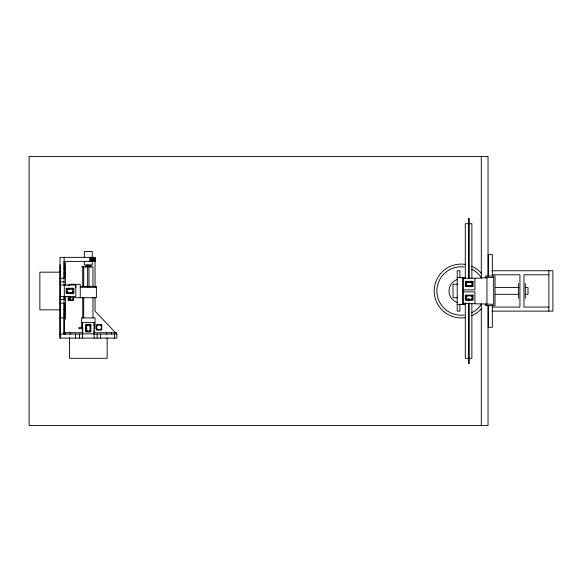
<?xml version="1.0" encoding="UTF-8"?>
<svg xmlns="http://www.w3.org/2000/svg" width="582" height="582" viewBox="0 0 582 582"><rect width="100%" height="100%" fill="white"/><g stroke="black" fill="none" stroke-linecap="round" stroke-linejoin="round"><path stroke-width="0.87" d="M95.048 297.737L95.048 311.195L116.851 334.075L116.851 338.113L60.055 338.113L60.055 257.36L95.048 257.36L95.048 287.013M64.093 319.038L64.093 334.075L64.093 303.12L60.055 303.12M64.093 296.893L64.093 317.925L60.055 317.925M64.093 285.333L64.093 261.398L95.048 261.398L94.902 257.36M75.813 287.697L75.813 285.005L60.055 285.005M82.542 334.075L82.542 330.343M82.542 325.964L82.542 322.355L94.117 322.355L94.117 338.113M94.117 330.336L94.117 334.075L116.851 334.075M94.117 325.964L94.117 322.355M474.912 278.276L493.682 277.396L493.682 304.313L463.388 303.44L463.388 278.276L474.912 278.276L474.912 289.851L463.388 289.851M468.648 223.706L465.287 223.706L465.287 278.392M469.187 223.706L471.878 223.706L471.878 278.138M81.604 266.782L92.967 266.782L92.967 286.519M64.093 268.215L65.439 268.215M491.914 270.746L552.9 270.746L552.9 311.123L491.914 311.123M60.506 272.172L39.867 272.172L39.867 309.842L60.506 309.842M64.093 272.842L65.439 272.842M492.336 274.784L519.93 274.784L519.93 307.085L492.336 307.085M548.862 274.784L523.967 274.784L523.967 307.085L548.862 307.085M457.212 277.483L465.193 277.541M462.588 277.876L465.193 277.876M60.055 278.225L64.093 278.225L64.093 257.36M60.055 281.964L64.093 281.964M466.902 282.445L466.699 282.983L467.004 280.961M457.525 284.263L453.036 284.263L453.036 297.722L457.525 297.722M80.243 286.373L96.394 286.373L96.394 297.737L70.371 297.737M80.243 287.304L96.394 287.326M495.318 287.573L518.926 287.573M525.277 287.573L528.005 287.573L528.005 294.303L525.277 294.303M463.388 291.866L474.912 291.866L474.912 303.44M495.318 294.303L518.926 294.303M60.055 296.58L75.813 296.58L75.813 285.005M60.055 299.628L64.093 299.628L64.093 296.58M462.581 304.124L465.193 304.124M457.212 304.401L465.193 304.459M64.093 309.348L65.439 309.217M64.093 314.033L65.439 314.033M82.782 327.615L78.817 327.615L78.817 328.692L82.993 328.692M85.758 327.615L86.587 327.615M85.685 328.692L86.914 328.692M94.16 328.692L95.062 328.692L95.062 317.925L81.604 317.925L81.604 327.797M82.273 330.038L83.088 330.038M85.94 330.038L86.638 330.038M63.584 332.729L83.241 332.729M93.753 332.729L116.567 332.729M82.542 333.872L94.117 333.872M60.055 334.075L82.644 334.075M468.648 358.294L465.287 358.294L465.287 302.815M469.187 358.294L471.878 358.294L471.878 303.862M106.673 332.729L106.673 334.075M548.862 270.746L548.862 311.123M525.313 283.536L525.313 298.333M518.584 283.536L518.584 298.333M492.336 276.581L492.336 254.596L488.298 254.596L488.298 276.05M492.336 305.295L492.336 327.273L488.298 327.273L488.298 305.659M488.029 276.45L488.029 156.42L29.1 156.42L29.1 425.58L488.029 425.58L488.029 305.55M486.952 277.396L486.952 304.313M485.606 277.847L485.606 276.05L495.027 276.05L495.027 305.659L485.606 305.659L485.606 303.869M481.299 156.42L481.299 278.269M481.299 303.564L481.299 425.58M471.376 280.961L471.376 282.736M469.187 218.323L469.187 278.138M469.187 285.253L469.187 286.686M469.187 298.595L469.187 300.108M469.187 303.12L469.187 363.677M468.648 218.323L468.648 278.138M468.648 285.253L468.648 286.686M468.648 298.595L468.648 300.108M468.648 303.12L468.648 363.677M462.595 277.541L462.595 304.459M459.933 277.956L459.933 270.754L457.212 270.754L457.212 311.13L459.933 311.13L459.933 303.979M114.559 334.075L114.559 338.113M111.351 332.729L111.351 334.075M107.161 337.662L107.161 358.301L69.498 358.301L69.498 337.662M106.542 332.729L106.542 334.075M100.431 334.075L100.431 338.113M97.158 334.075L97.158 338.113M94.713 257.36L94.713 261.398M94.466 257.36L94.466 261.398M94.146 257.36L94.146 261.398M93.76 257.36L93.76 261.398M93.316 257.36L93.316 261.398M92.967 297.286L92.967 317.925M92.822 257.36L92.822 261.398M91.68 257.36L91.68 261.398M91.054 257.36L91.054 261.398M91.01 267.233L91.01 265.436L85.627 265.436L85.627 267.233M90.399 257.36L90.399 261.398M89.715 257.36L89.715 261.398M88.988 264.941L88.988 286.97M87.642 264.941L87.642 286.97M84.368 257.761L84.368 251.482L92.262 251.482L92.262 264.941L84.368 264.941L84.368 261.354M83.699 266.782L83.699 286.519M83.699 297.286L83.699 317.925M82.724 266.782L82.746 286.519M82.724 297.286L82.746 317.925M82.542 322.355L82.542 338.113M80.243 297.737L80.243 284.278L69.476 284.278L69.476 285.667M79.501 334.075L79.501 338.113M75.529 334.075L75.529 338.113M73.514 297.737L73.514 300.428L68.13 300.428L68.13 296.253M70.553 296.558L70.553 300.523L69.476 300.523L69.476 296.347M70.167 332.729L70.167 334.075M69.476 288.359L69.476 289.589M68.13 284.954L68.13 285.762M68.13 288.621L68.13 289.312M65.439 262.766L65.439 285.762M65.439 296.253L65.439 319.249M65.54 332.729L65.54 334.075M64.296 285.005L64.296 296.58M60.055 264.766L60.055 338.113M86.216 266.92A2.423 2.423 0 0 1 88.319 265.705M88.74 265.741A2.423 2.423 0 0 1 90.414 266.92M73.245 297.737A2.423 2.423 0 0 1 69.993 300.014M69.607 299.832A2.423 2.423 0 0 1 68.72 296.522M481.256 304.459A24.226 24.226 0 0 1 471.827 312.73M464.276 315.015A24.226 24.226 0 0 1 436.886 291A24.226 24.226 0 0 1 464.276 266.985M471.827 269.27A24.226 24.226 0 0 1 481.256 277.541M481.54 308.533A26.918 26.918 0 0 1 471.726 315.735M465.193 317.605A26.918 26.918 0 0 1 434.194 291A26.918 26.918 0 0 1 465.193 264.395M471.726 266.265A26.918 26.918 0 0 1 481.54 273.467M457.372 302.516A12.113 12.113 0 0 1 457.372 279.484M473.028 281.506L465.353 281.506L465.353 286.62L473.028 286.62L473.028 281.506M472.555 281.972L465.826 281.972L465.826 286.148L472.555 286.148L472.555 281.972M472.22 282.314L466.16 282.314L466.16 285.813L472.22 285.813L472.22 282.314M471.682 282.445L471.478 282.983L471.682 282.445M466.902 285.136L466.699 285.675L466.902 285.136M471.682 285.136L471.478 285.675L471.682 285.136M73.849 288.236L66.181 288.236L66.181 293.35L73.849 293.35L73.849 288.236M73.376 288.708L66.646 288.708L66.646 292.884L73.376 292.884L73.376 288.708M73.041 289.043L66.988 289.043L66.988 292.542L73.041 292.542L73.041 289.043M67.723 289.181L67.527 289.72L67.723 289.181M72.503 289.181L72.299 289.72L72.503 289.181M67.723 291.873L67.527 292.411L67.723 291.873M72.503 291.873L72.299 292.411L72.503 291.873M473.028 295.096L465.353 295.096L465.353 300.21L473.028 300.21L473.028 295.096M472.555 295.569L465.826 295.569L465.826 299.737L472.555 299.737L472.555 295.569M472.22 295.903L466.16 295.903L466.16 299.403L472.22 299.403L472.22 295.903M466.902 296.034L466.699 296.573L466.902 296.034M471.682 296.034L471.478 296.573L471.682 296.034M466.902 298.726L466.699 299.264L466.902 298.726M471.682 298.726L471.478 299.264L471.682 298.726M90.887 324.32L85.772 324.32L85.772 331.987L90.887 331.987L90.887 324.32M101.777 324.654L96.394 324.654L96.394 330.038L101.777 330.038L101.777 324.654M90.414 324.785L86.245 324.785L86.245 331.514L90.414 331.514L90.414 324.785M90.079 325.127L86.58 325.127L86.58 331.18L90.079 331.18L90.079 325.127M87.256 325.665L86.718 325.862L87.256 325.665M89.948 325.665L89.41 325.862L89.948 325.665M87.256 330.438L86.718 330.641L87.256 330.438M89.948 330.438L89.41 330.641L89.948 330.438M97.871 329.441A2.423 2.423 0 0 0 101.508 327.346A2.423 2.423 0 0 0 97.871 325.243A2.423 2.423 0 0 0 97.871 329.441"/></g></svg>
